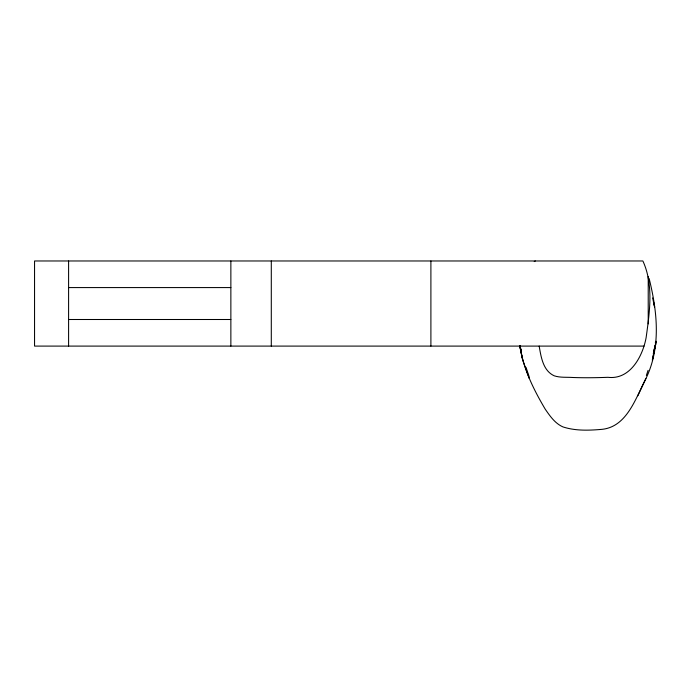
<?xml version="1.0" encoding="UTF-8"?>
<svg xmlns="http://www.w3.org/2000/svg" width="691" height="691" viewBox="0 0 691 691"><rect width="100%" height="100%" fill="white"/><g stroke="black" fill="none" stroke-linecap="round" stroke-linejoin="round"><path stroke-width="1.04" d="M539.17 346.096C541.053 356.953 543.031 370.747 554.251 375.818C560.237 377.796 566.646 377.044 572.848 377.493C584.551 377.917 596.273 377.761 607.976 377.312C630.183 379.972 642.673 356.28 646.12 337.674C649.566 312.522 653.816 284.796 642.88 260.973L34.55 260.973L34.55 346.096L644.047 346.096M655.992 342.088L652.347 360.21L656.105 341.224M653.289 353.68L655.647 344.671L655.413 342.537L655.647 344.671L653.98 349.793M646.379 375.394L648.072 370.376M529.263 378.504L522.75 360.21L519.882 345.543C523.113 368.433 533.582 389.499 545.242 409.193C550.019 416.086 555.046 423.479 563.018 426.934C575.543 431.011 589.026 430.458 601.982 429.344C627.221 426.744 635.841 397.61 645.921 378.582C661.192 347.063 657.305 311.382 649.134 278.533M637.845 395.762L645.921 378.582M535.275 260.973L534.229 261.569M68.599 287.577L230.863 287.577M68.599 319.501L230.863 319.501M522.646 359.907L519.667 345.707M526.015 367.37L529.056 376.396M521.455 350.821L519.787 345.69L521.282 351.676M652.632 297.925L654.61 307.02L653.453 301.872M648.218 276.443L648.218 323.889M430.899 260.973L430.899 346.096M271.295 260.973L271.295 346.096M230.863 260.973L230.863 346.096M68.599 260.973L68.599 346.096"/></g></svg>
